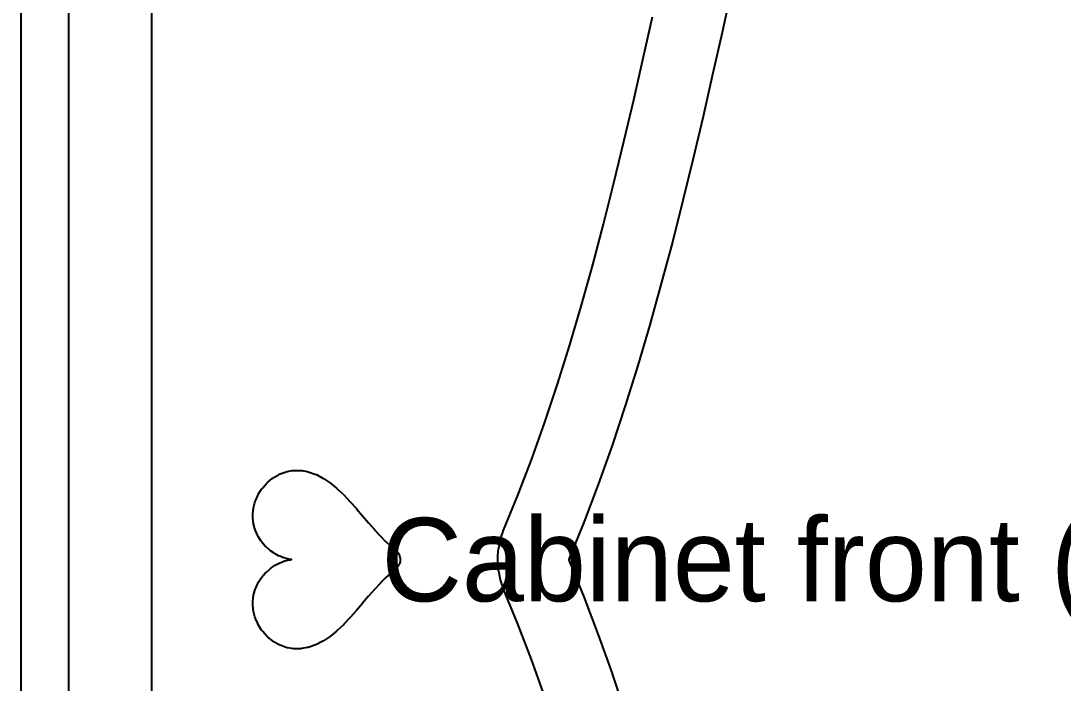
# Model space of a CAD drawing. Header units: millimetres. Extents: x 0 to 881, y 0 to 1197.
# Drawn here: x 0 to 175, y 269.3 to 380.5 of the extents above; entities that cross this region are included whole.
import ezdxf
from ezdxf.enums import TextEntityAlignment as Align

# ---------------------------------------------------------------- set-up
doc = ezdxf.new("R2010")
doc.units = ezdxf.units.MM
for name, color, linetype in [('CUT_INSIDE', 5, 'Continuous'), ('CUT_OUTSIDE', 1, 'Continuous'), ('ENGRAVE_V', 2, 'Continuous'), ('LABELS', 7, 'Continuous'), ('SHEET', 8, 'Continuous')]:
    doc.layers.add(name, color=color, linetype=linetype)

msp = doc.modelspace()

# ---------------------------------------------------------------- linework, layer by layer
at = {"layer": 'CUT_INSIDE'}
msp.add_lwpolyline([(101.529, 264.198), (99.32, 270.842), (99.316, 270.852), (96.999, 277.371), (96.995, 277.382), (94.563, 283.761), (94.558, 283.772), (92.156, 289.62), (92.124, 289.712), (92.1, 289.806), (92.086, 289.903), (92.081, 290), (92.086, 290.097), (92.1, 290.194), (92.124, 290.288), (92.156, 290.38), (94.558, 296.228), (94.563, 296.239), (96.995, 302.618), (96.999, 302.629), (99.316, 309.148), (99.32, 309.158), (101.529, 315.802), (101.531, 315.81), (103.639, 322.563), (103.642, 322.57), (105.656, 329.414), (105.658, 329.421), (107.587, 336.341), (107.589, 336.347), (109.439, 343.325), (109.441, 343.331), (111.219, 350.35), (112.937, 357.402), (114.597, 364.465), (116.209, 371.52), (117.78, 378.552), (119.317, 385.544)], dxfattribs=at)
msp.add_lwpolyline([(45.34, 289.992), (45.34, 289.992), (45.414, 290), (45.34, 290.008), (45.34, 290.008), (45.271, 290.014), (45.153, 290.03), (44.988, 290.058), (44.717, 290.116), (44.546, 290.161), (44.141, 290.286), (43.963, 290.351), (43.458, 290.561), (43.274, 290.649), (42.707, 290.956), (42.517, 291.073), (41.93, 291.482), (41.739, 291.634), (41.17, 292.143), (40.984, 292.334), (40.47, 292.936), (40.299, 293.168), (39.867, 293.853), (39.79, 293.987), (39.723, 294.125), (39.396, 294.88), (39.338, 295.03), (39.292, 295.184), (39.087, 295.996), (39.053, 296.157), (39.032, 296.321), (38.961, 297.175), (38.954, 297.34), (38.96, 297.505), (39.032, 298.384), (39.052, 298.546), (39.085, 298.706), (39.305, 299.587), (39.35, 299.741), (39.407, 299.89), (39.773, 300.745), (39.841, 300.888), (39.92, 301.025), (40.423, 301.822), (40.512, 301.952), (40.612, 302.075), (41.233, 302.783), (41.344, 302.899), (41.463, 303.006), (42.18, 303.597), (42.311, 303.697), (42.45, 303.786), (43.236, 304.241), (43.388, 304.32), (43.545, 304.386), (44.377, 304.694), (44.545, 304.747), (44.717, 304.786), (45.581, 304.941), (45.757, 304.965), (45.934, 304.973), (46.826, 304.973), (46.998, 304.965), (47.169, 304.943), (48.092, 304.782), (48.248, 304.749), (48.401, 304.703), (49.359, 304.373), (49.618, 304.263), (50.608, 303.756), (50.812, 303.637), (51.827, 302.956), (51.979, 302.843), (53.008, 302.002), (53.117, 301.906), (54.151, 300.927), (54.225, 300.853), (55.258, 299.767), (55.304, 299.717), (56.332, 298.56), (56.355, 298.534), (57.378, 297.342), (57.381, 297.338), (58.386, 296.16), (58.394, 296.152), (59.367, 295.037), (59.383, 295.019), (60.32, 293.997), (60.344, 293.971), (61.238, 293.063), (61.272, 293.03), (62.113, 292.252), (62.156, 292.214), (62.96, 291.552), (62.959, 291.551), (63.07, 291.456), (63.208, 291.313), (63.332, 291.155), (63.439, 290.987), (63.529, 290.809), (63.6, 290.622), (63.653, 290.43), (63.686, 290.233), (63.699, 290.033), (63.692, 289.834), (63.666, 289.636), (63.62, 289.442), (63.554, 289.253), (63.471, 289.072), (63.369, 288.9), (63.251, 288.739), (63.118, 288.59), (62.97, 288.456), (62.156, 287.786), (62.113, 287.748), (61.272, 286.97), (61.238, 286.937), (60.344, 286.029), (60.32, 286.003), (59.383, 284.981), (59.367, 284.963), (58.394, 283.848), (58.386, 283.84), (57.381, 282.662), (57.378, 282.658), (56.355, 281.466), (56.332, 281.44), (55.304, 280.283), (55.258, 280.233), (54.225, 279.147), (54.151, 279.073), (53.117, 278.094), (53.008, 277.998), (51.979, 277.157), (51.827, 277.044), (50.812, 276.363), (50.608, 276.244), (49.618, 275.737), (49.359, 275.627), (48.401, 275.297), (48.248, 275.251), (48.092, 275.218), (47.169, 275.057), (46.998, 275.035), (46.826, 275.027), (45.934, 275.027), (45.757, 275.035), (45.581, 275.059), (44.717, 275.214), (44.545, 275.253), (44.377, 275.306), (43.545, 275.614), (43.388, 275.68), (43.236, 275.759), (42.45, 276.214), (42.311, 276.303), (42.18, 276.403), (41.463, 276.994), (41.344, 277.101), (41.233, 277.217), (40.612, 277.925), (40.512, 278.048), (40.423, 278.178), (39.92, 278.975), (39.841, 279.112), (39.773, 279.255), (39.407, 280.11), (39.35, 280.259), (39.305, 280.413), (39.085, 281.294), (39.052, 281.454), (39.032, 281.616), (38.96, 282.495), (38.954, 282.66), (38.961, 282.825), (39.032, 283.679), (39.053, 283.843), (39.087, 284.004), (39.292, 284.816), (39.338, 284.97), (39.396, 285.12), (39.723, 285.875), (39.79, 286.013), (39.867, 286.147), (40.299, 286.832), (40.47, 287.064), (40.984, 287.666), (41.17, 287.857), (41.739, 288.366), (41.93, 288.518), (42.517, 288.927), (42.707, 289.044), (43.274, 289.351), (43.458, 289.439), (43.963, 289.649), (44.141, 289.714), (44.546, 289.839), (44.717, 289.884), (44.988, 289.942), (45.153, 289.97), (45.271, 289.986)], close=True, dxfattribs=at)
at = {"layer": 'CUT_OUTSIDE'}
msp.add_lwpolyline([(342, 572), (8, 572), (8, 8), (342, 8)], close=True, dxfattribs=at)
at = {"layer": 'ENGRAVE_V'}
msp.add_lwpolyline([(328, 558), (328, 22), (22, 22), (22, 558), (328, 558)], close=True, dxfattribs=at)
msp.add_lwpolyline([(87.971, 266.94), (85.738, 273.224), (83.405, 279.342), (81.056, 285.061), (80.847, 285.606), (80.815, 285.698), (80.478, 286.817), (80.454, 286.912), (80.228, 288.059), (80.214, 288.155), (80.1, 289.318), (80.095, 289.416), (80.095, 290.584), (80.1, 290.682), (80.214, 291.845), (80.228, 291.941), (80.454, 293.088), (80.478, 293.183), (80.815, 294.302), (80.847, 294.394), (81.056, 294.94), (83.4, 300.646), (85.734, 306.766), (87.968, 313.051), (90.107, 319.483), (92.156, 326.045), (94.12, 332.72), (96.008, 339.49), (97.823, 346.337), (99.573, 353.243), (101.266, 360.195), (102.907, 367.175), (104.504, 374.164), (106.064, 381.148)], dxfattribs=at)
at = {"layer": 'SHEET'}
msp.add_lwpolyline([(0, 0), (350, 0), (350, 1160), (0, 1160)], close=True, dxfattribs=at)

# ---------------------------------------------------------------- texts
at = {"layer": 'LABELS'}
msp.add_text('Cabinet front (print window)', height=14, dxfattribs=at).set_placement((175, 290), align=Align.MIDDLE_CENTER)

doc.saveas('drawing.dxf')
